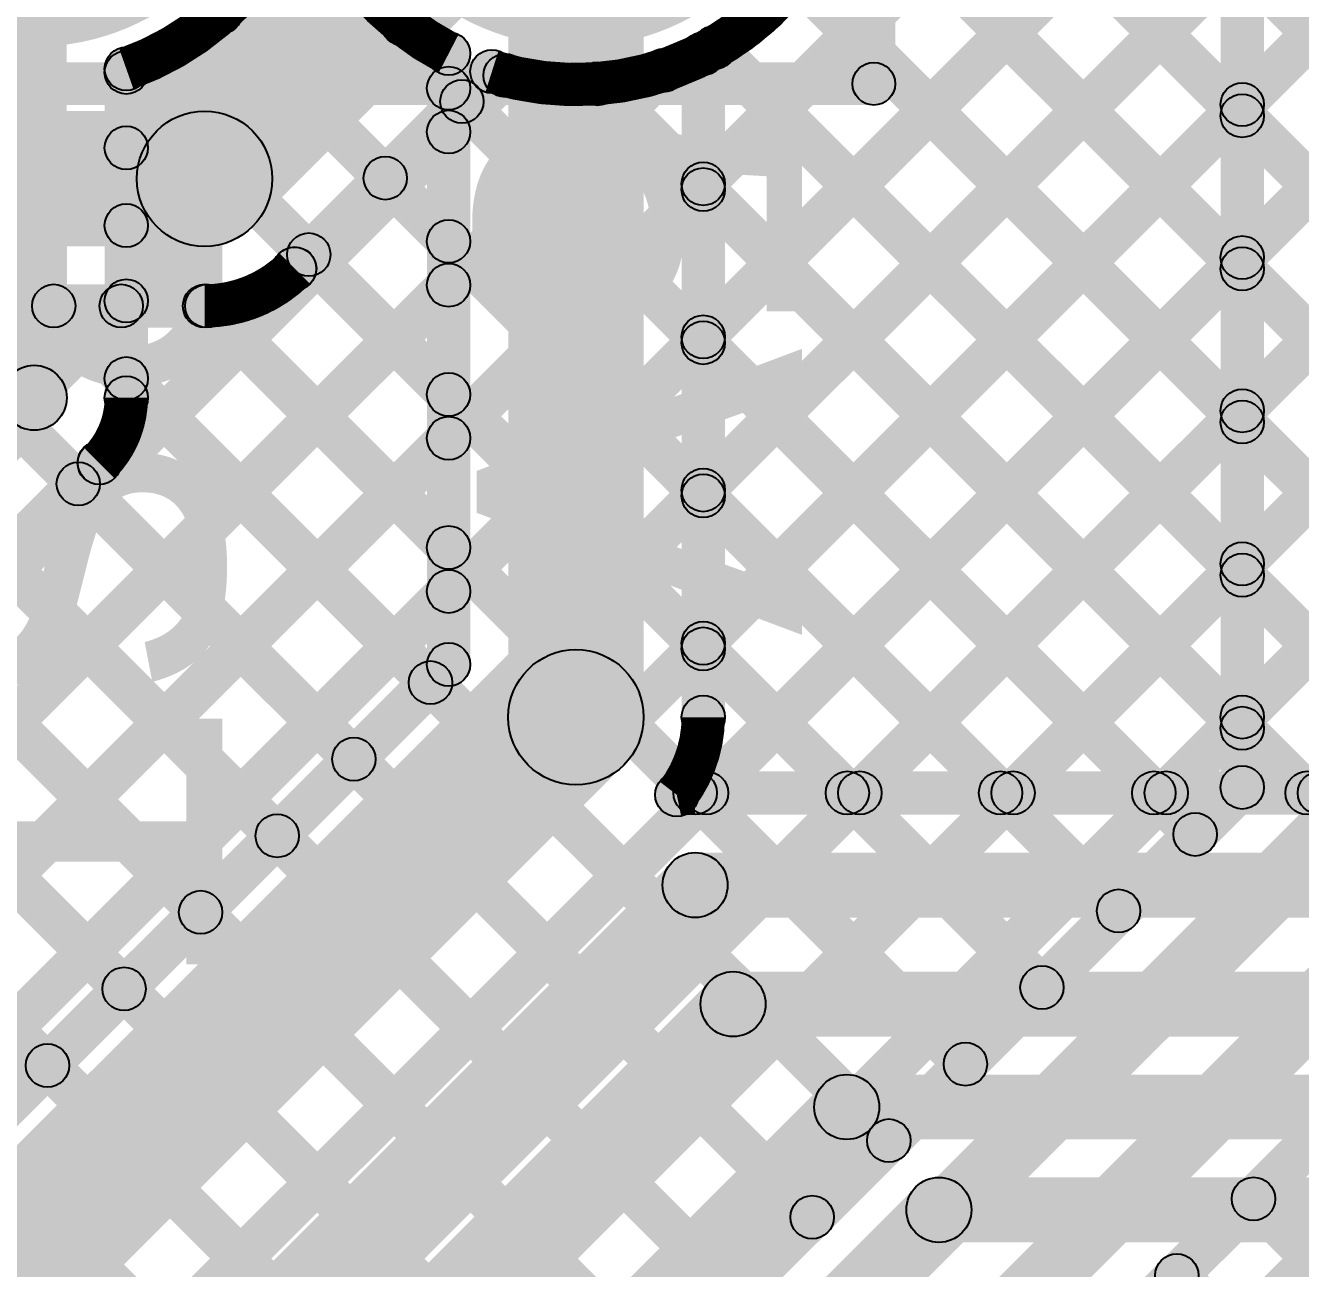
# Model space of a CAD drawing. Header units: millimetres. Extents: x -0.28 to 3.03, y -0.05 to 3.12.
# Drawn here: x 0.8594 to 1.0947, y 2.4192 to 2.6488 of the extents above; entities that cross this region are included whole.
import ezdxf

# ---------------------------------------------------------------- set-up
doc = ezdxf.new("R2010")
doc.units = ezdxf.units.MM
doc.header["$MEASUREMENT"] = 0
for name, color, linetype in [('BottomLayer', 5, 'Continuous'), ('BottomSolder', 6, 'Continuous'), ('TopLayer', 1, 'Continuous'), ('TopOverlay', 2, 'Continuous'), ('TopSolder', 216, 'Continuous')]:
    doc.layers.add(name, color=color, linetype=linetype)

# ---------------------------------------------------------------- blocks, each defined once
blk = doc.blocks.new('HDR2X3_1')
at = {"layer": 'BottomSolder'}
h = blk.add_hatch(color=6, dxfattribs=at)
edge = h.paths.add_edge_path()
edge.add_arc((-0.1, 0.05), 0.04416, 0, 360)
h = blk.add_hatch(color=6, dxfattribs=at)
edge = h.paths.add_edge_path()
edge.add_arc((0, 0.05), 0.04416, 0, 360)
at = {"layer": 'TopOverlay'}
h = blk.add_hatch(color=2, dxfattribs=at)
edge = h.paths.add_edge_path()
edge.add_arc((-0.155, 0.101), 0.00394, 0, 360)
h = blk.add_hatch(color=2, dxfattribs=at)
edge = h.paths.add_edge_path()
edge.add_arc((-0.155, 0.101), 0.00394, 0, 360)
for points in [[(0.155, 0.10494), (0.155, 0.09706), (-0.155, 0.09706), (-0.155, 0.10494)], [(-0.15894, 0.101), (-0.15106, 0.101), (-0.15106, -0.1), (-0.15894, -0.1)]]:
    blk.add_hatch(color=2, dxfattribs=at).paths.add_polyline_path(points)
at = {"layer": 'TopSolder'}
h = blk.add_hatch(color=216, dxfattribs=at)
edge = h.paths.add_edge_path()
edge.add_arc((-0.1, 0.05), 0.04416, 0, 360)
h = blk.add_hatch(color=216, dxfattribs=at)
edge = h.paths.add_edge_path()
edge.add_arc((0, 0.05), 0.04416, 0, 360)
at = {"layer": 'TopOverlay'}
blk.add_circle((-0.155, 0.101), 0.00394, dxfattribs=at)
blk.add_circle((-0.155, 0.101), 0.00394, dxfattribs=at)

msp = doc.modelspace()

# ---------------------------------------------------------------- hatches: boundary and pattern name
at = {"layer": 'BottomLayer'}
for points in [[(0.98733, 2.56013), (0.98167, 2.56578), (1.21417, 2.79828), (1.21983, 2.79262)], [(0.98733, 2.53184), (0.98167, 2.5375), (1.24245, 2.79828), (1.24811, 2.79262)], [(0.98733, 2.58841), (0.98167, 2.59407), (1.18343, 2.79583), (1.18909, 2.79017)], [(0.98794, 2.50417), (0.98228, 2.50983), (1.18889, 2.71644), (1.19455, 2.71078)], [(1.01623, 2.50417), (1.01057, 2.50983), (1.19658, 2.69584), (1.20223, 2.69018)], [(0.867, 2.58), (0.855, 2.58), (0.855, 2.689), (0.867, 2.689)], [(0.9735, 2.521), (0.9485, 2.521), (0.9485, 2.689), (0.9735, 2.689)], [(1.05498, 2.68374), (1.06063, 2.6894), (1.18754, 2.56249), (1.18189, 2.55683)], [(1.04451, 2.50417), (1.03885, 2.50983), (1.2106, 2.68157), (1.21625, 2.67591)], [(1.04081, 2.66963), (1.04646, 2.67528), (1.1734, 2.54835), (1.16774, 2.54269)], [(1.07279, 2.50417), (1.06714, 2.50983), (1.23087, 2.67357), (1.23653, 2.66791)], [(0.90451, 2.6645), (0.91017, 2.67016), (0.94033, 2.64), (0.93467, 2.63434)], [(0.98733, 2.6167), (0.98167, 2.62235), (1.02895, 2.66963), (1.03461, 2.66398)], [(1.01848, 2.66367), (1.02414, 2.66933), (1.15926, 2.53421), (1.1536, 2.52855)], [(0.88083, 2.62333), (0.87517, 2.62899), (0.91335, 2.66717), (0.91901, 2.66151)], [(0.99879, 2.65507), (1.00445, 2.66073), (1.14512, 2.52006), (1.13946, 2.51441)], [(0.89249, 2.64824), (0.89815, 2.65389), (0.94033, 2.61171), (0.93467, 2.60606)], [(0.88083, 2.59505), (0.87517, 2.60071), (0.92629, 2.65182), (0.93194, 2.64616)], [(0.98373, 2.64185), (0.98938, 2.64751), (1.12707, 2.50983), (1.12141, 2.50417)], [(0.9415, 2.53073), (0.9335, 2.53073), (0.9335, 2.64356), (0.9415, 2.64356)], [(0.9885, 2.521), (0.9805, 2.521), (0.9805, 2.64356), (0.9885, 2.64356)], [(0.882, 2.58), (0.874, 2.58), (0.874, 2.64075), (0.882, 2.64075)], [(0.87517, 2.63727), (0.88083, 2.64293), (0.94033, 2.58343), (0.93467, 2.57777)], [(0.57324, 2.25917), (0.56758, 2.26483), (0.93467, 2.63192), (0.94033, 2.62626)], [(0.98167, 2.61563), (0.98733, 2.62128), (1.09878, 2.50983), (1.09313, 2.50417)], [(0.87517, 2.60899), (0.88083, 2.61465), (0.94033, 2.55515), (0.93467, 2.54949)], [(0.69837, 2.35602), (0.69271, 2.36168), (0.93467, 2.60364), (0.94033, 2.59798)], [(0.98167, 2.58734), (0.98733, 2.593), (1.0705, 2.50983), (1.06484, 2.50417)], [(0.87517, 2.5807), (0.88083, 2.58636), (0.93698, 2.53021), (0.93132, 2.52455)], [(0.78124, 2.49176), (0.77276, 2.50024), (0.85676, 2.58424), (0.86524, 2.57576)], [(0.72703, 2.3564), (0.72137, 2.36205), (0.93467, 2.57535), (0.94033, 2.5697)], [(0.79187, 2.48117), (0.78621, 2.48683), (0.87017, 2.57079), (0.87583, 2.56513)], [(0.86632, 2.56127), (0.87197, 2.56693), (0.92284, 2.51607), (0.91718, 2.51041)], [(0.98167, 2.55906), (0.98733, 2.56471), (1.04221, 2.50983), (1.03656, 2.50417)], [(0.85217, 2.54713), (0.85783, 2.55279), (0.90869, 2.50193), (0.90304, 2.49627)], [(0.75531, 2.3564), (0.74966, 2.36205), (0.93467, 2.54707), (0.94033, 2.54141)], [(0.83803, 2.53299), (0.84369, 2.53865), (0.89455, 2.48779), (0.88889, 2.48213)], [(0.98167, 2.53077), (0.98733, 2.53643), (1.01393, 2.50983), (1.00827, 2.50417)], [(0.76882, 2.3564), (0.76316, 2.36205), (0.93467, 2.53356), (0.94033, 2.52791)], [(0.78456, 2.32689), (0.76689, 2.34456), (0.95216, 2.52984), (0.96984, 2.51216)], [(0.82389, 2.51885), (0.82955, 2.52451), (0.88041, 2.47364), (0.87475, 2.46799)], [(0.80975, 2.50471), (0.8154, 2.51036), (0.86627, 2.4595), (0.86061, 2.45384)], [(0.983, 2.503), (0.983, 2.511), (1.13205, 2.511), (1.13205, 2.503)], [(0.983, 2.484), (0.983, 2.496), (1.13909, 2.496), (1.13909, 2.484)], [(0.74224, 2.24076), (0.73376, 2.24924), (0.97876, 2.49424), (0.98724, 2.48576)], [(0.99, 2.462), (0.99, 2.474), (1.992, 2.474), (1.992, 2.462)], [(0.81024, 2.27976), (0.80176, 2.28824), (0.98576, 2.47224), (0.99424, 2.46376)], [(1.011, 2.443), (1.011, 2.455), (2.248, 2.455), (2.248, 2.443)], [(0.89624, 2.32576), (0.88776, 2.33424), (1.00676, 2.45324), (1.01524, 2.44476)], [(1.028, 2.424), (1.028, 2.436), (2.481, 2.436), (2.481, 2.424)], [(0.83624, 2.22976), (0.82776, 2.23824), (1.02376, 2.43424), (1.03224, 2.42576)]]:
    msp.add_hatch(color=5, dxfattribs=at).paths.add_polyline_path(points)
h = msp.add_hatch(color=5, dxfattribs=at)
edge = h.paths.add_edge_path()
edge.add_arc((0.89532, 2.65106), 0.004, 0, 360)
h = msp.add_hatch(color=5, dxfattribs=at)
edge = h.paths.add_edge_path()
edge.add_arc((0.92912, 2.64899), 0.004, 0, 360)
h = msp.add_hatch(color=5, dxfattribs=at)
edge = h.paths.add_edge_path()
edge.add_arc((0.98656, 2.64468), 0.004, 0, 360)
h = msp.add_hatch(color=5, dxfattribs=at)
edge = h.paths.add_edge_path()
edge.add_arc((0.9375, 2.64356), 0.004, 0, 360)
h = msp.add_hatch(color=5, dxfattribs=at)
edge = h.paths.add_edge_path()
edge.add_arc((0.9375, 2.64356), 0.004, 0, 360)
h = msp.add_hatch(color=5, dxfattribs=at)
edge = h.paths.add_edge_path()
edge.add_arc((0.9845, 2.64356), 0.004, 0, 360)
h = msp.add_hatch(color=5, dxfattribs=at)
edge = h.paths.add_edge_path()
edge.add_arc((0.9845, 2.64356), 0.004, 0, 360)
h = msp.add_hatch(color=5, dxfattribs=at)
edge = h.paths.add_edge_path()
edge.add_arc((0.878, 2.64075), 0.004, 0, 360)
h = msp.add_hatch(color=5, dxfattribs=at)
edge = h.paths.add_edge_path()
edge.add_arc((0.878, 2.64075), 0.004, 0, 360)
h = msp.add_hatch(color=5, dxfattribs=at)
edge = h.paths.add_edge_path()
edge.add_arc((0.878, 2.6401), 0.004, 0, 360)
h = msp.add_hatch(color=5, dxfattribs=at)
edge = h.paths.add_edge_path()
edge.add_arc((0.9375, 2.63717), 0.004, 0, 360)
h = msp.add_hatch(color=5, dxfattribs=at)
edge = h.paths.add_edge_path()
edge.add_arc((0.9375, 2.62909), 0.004, 0, 360)
h = msp.add_hatch(color=5, dxfattribs=at)
edge = h.paths.add_edge_path()
edge.add_arc((0.878, 2.62616), 0.004, 0, 360)
h = msp.add_hatch(color=5, dxfattribs=at)
edge = h.paths.add_edge_path()
edge.add_arc((0.9845, 2.61952), 0.004, 0, 360)
h = msp.add_hatch(color=5, dxfattribs=at)
edge = h.paths.add_edge_path()
edge.add_arc((0.9845, 2.61845), 0.004, 0, 360)
h = msp.add_hatch(color=5, dxfattribs=at)
edge = h.paths.add_edge_path()
edge.add_arc((0.878, 2.61182), 0.004, 0, 360)
h = msp.add_hatch(color=5, dxfattribs=at)
edge = h.paths.add_edge_path()
edge.add_arc((0.9375, 2.60889), 0.004, 0, 360)
h = msp.add_hatch(color=5, dxfattribs=at)
edge = h.paths.add_edge_path()
edge.add_arc((0.9375, 2.60081), 0.004, 0, 360)
h = msp.add_hatch(color=5, dxfattribs=at)
edge = h.paths.add_edge_path()
edge.add_arc((0.878, 2.59788), 0.004, 0, 360)
h = msp.add_hatch(color=5, dxfattribs=at)
edge = h.paths.add_edge_path()
edge.add_arc((0.9845, 2.59124), 0.004, 0, 360)
h = msp.add_hatch(color=5, dxfattribs=at)
edge = h.paths.add_edge_path()
edge.add_arc((0.9845, 2.59017), 0.004, 0, 360)
h = msp.add_hatch(color=5, dxfattribs=at)
edge = h.paths.add_edge_path()
edge.add_arc((0.878, 2.58353), 0.004, 0, 360)
h = msp.add_hatch(color=5, dxfattribs=at)
edge = h.paths.add_edge_path()
edge.add_arc((0.861, 2.58), 0.006, 0, 360)
h = msp.add_hatch(color=5, dxfattribs=at)
edge = h.paths.add_edge_path()
edge.add_arc((0.861, 2.58), 0.006, 0, 360)
h = msp.add_hatch(color=5, dxfattribs=at)
edge = h.paths.add_edge_path()
edge.add_arc((0.9375, 2.5806), 0.004, 0, 360)
h = msp.add_hatch(color=5, dxfattribs=at)
edge = h.paths.add_edge_path()
edge.add_arc((0.878, 2.58), 0.004, 0, 360)
h = msp.add_hatch(color=5, dxfattribs=at)
edge = h.paths.add_edge_path()
edge.add_arc((0.878, 2.58), 0.004, 0, 360)
h = msp.add_hatch(color=5, dxfattribs=at)
edge = h.paths.add_edge_path()
edge.add_arc((0.878, 2.58), 0.004, 0, 360)
h = msp.add_hatch(color=5, dxfattribs=at)
edge = h.paths.add_edge_path()
edge.add_arc((0.9375, 2.57252), 0.004, 0, 360)
h = msp.add_hatch(color=5, dxfattribs=at)
edge = h.paths.add_edge_path()
edge.add_arc((0.873, 2.56796), 0.004, 0, 360)
h = msp.add_hatch(color=5, dxfattribs=at)
edge = h.paths.add_edge_path()
edge.add_arc((0.873, 2.56796), 0.004, 0, 360)
h = msp.add_hatch(color=5, dxfattribs=at)
edge = h.paths.add_edge_path()
edge.add_arc((0.87302, 2.56798), 0.004, 0, 360)
h = msp.add_hatch(color=5, dxfattribs=at)
edge = h.paths.add_edge_path()
edge.add_arc((0.86914, 2.5641), 0.004, 0, 360)
h = msp.add_hatch(color=5, dxfattribs=at)
edge = h.paths.add_edge_path()
edge.add_arc((0.9845, 2.56296), 0.004, 0, 360)
h = msp.add_hatch(color=5, dxfattribs=at)
edge = h.paths.add_edge_path()
edge.add_arc((0.9845, 2.56189), 0.004, 0, 360)
h = msp.add_hatch(color=5, dxfattribs=at)
edge = h.paths.add_edge_path()
edge.add_arc((0.9375, 2.55232), 0.004, 0, 360)
h = msp.add_hatch(color=5, dxfattribs=at)
edge = h.paths.add_edge_path()
edge.add_arc((0.9375, 2.54424), 0.004, 0, 360)
h = msp.add_hatch(color=5, dxfattribs=at)
edge = h.paths.add_edge_path()
edge.add_arc((0.9845, 2.53467), 0.004, 0, 360)
h = msp.add_hatch(color=5, dxfattribs=at)
edge = h.paths.add_edge_path()
edge.add_arc((0.9845, 2.5336), 0.004, 0, 360)
h = msp.add_hatch(color=5, dxfattribs=at)
edge = h.paths.add_edge_path()
edge.add_arc((0.9375, 2.53073), 0.004, 0, 360)
h = msp.add_hatch(color=5, dxfattribs=at)
edge = h.paths.add_edge_path()
edge.add_arc((0.9375, 2.53073), 0.004, 0, 360)
h = msp.add_hatch(color=5, dxfattribs=at)
edge = h.paths.add_edge_path()
edge.add_arc((0.961, 2.521), 0.0125, 0, 360)
h = msp.add_hatch(color=5, dxfattribs=at)
edge = h.paths.add_edge_path()
edge.add_arc((0.961, 2.521), 0.0125, 0, 360)
h = msp.add_hatch(color=5, dxfattribs=at)
edge = h.paths.add_edge_path()
edge.add_arc((0.93415, 2.52738), 0.004, 0, 360)
h = msp.add_hatch(color=5, dxfattribs=at)
edge = h.paths.add_edge_path()
edge.add_arc((0.9845, 2.521), 0.004, 0, 360)
h = msp.add_hatch(color=5, dxfattribs=at)
edge = h.paths.add_edge_path()
edge.add_arc((0.9845, 2.521), 0.004, 0, 360)
h = msp.add_hatch(color=5, dxfattribs=at)
edge = h.paths.add_edge_path()
edge.add_arc((0.9845, 2.521), 0.004, 0, 360)
h = msp.add_hatch(color=5, dxfattribs=at)
edge = h.paths.add_edge_path()
edge.add_arc((0.92001, 2.51324), 0.004, 0, 360)
h = msp.add_hatch(color=5, dxfattribs=at)
edge = h.paths.add_edge_path()
edge.add_arc((0.97962, 2.50666), 0.004, 0, 360)
h = msp.add_hatch(color=5, dxfattribs=at)
edge = h.paths.add_edge_path()
edge.add_arc((0.97962, 2.50666), 0.004, 0, 360)
h = msp.add_hatch(color=5, dxfattribs=at)
edge = h.paths.add_edge_path()
edge.add_arc((0.97962, 2.50666), 0.004, 0, 360)
h = msp.add_hatch(color=5, dxfattribs=at)
edge = h.paths.add_edge_path()
edge.add_arc((0.97962, 2.50666), 0.004, 0, 360)
h = msp.add_hatch(color=5, dxfattribs=at)
edge = h.paths.add_edge_path()
edge.add_arc((0.983, 2.507), 0.004, 0, 360)
h = msp.add_hatch(color=5, dxfattribs=at)
edge = h.paths.add_edge_path()
edge.add_arc((0.983, 2.507), 0.004, 0, 360)
h = msp.add_hatch(color=5, dxfattribs=at)
edge = h.paths.add_edge_path()
edge.add_arc((0.983, 2.507), 0.004, 0, 360)
h = msp.add_hatch(color=5, dxfattribs=at)
edge = h.paths.add_edge_path()
edge.add_arc((0.98511, 2.507), 0.004, 0, 360)
h = msp.add_hatch(color=5, dxfattribs=at)
edge = h.paths.add_edge_path()
edge.add_arc((1.0111, 2.507), 0.004, 0, 360)
h = msp.add_hatch(color=5, dxfattribs=at)
edge = h.paths.add_edge_path()
edge.add_arc((1.0134, 2.507), 0.004, 0, 360)
h = msp.add_hatch(color=5, dxfattribs=at)
edge = h.paths.add_edge_path()
edge.add_arc((1.03939, 2.507), 0.004, 0, 360)
h = msp.add_hatch(color=5, dxfattribs=at)
edge = h.paths.add_edge_path()
edge.add_arc((1.04168, 2.507), 0.004, 0, 360)
h = msp.add_hatch(color=5, dxfattribs=at)
edge = h.paths.add_edge_path()
edge.add_arc((1.06767, 2.507), 0.004, 0, 360)
h = msp.add_hatch(color=5, dxfattribs=at)
edge = h.paths.add_edge_path()
edge.add_arc((1.06997, 2.507), 0.004, 0, 360)
h = msp.add_hatch(color=5, dxfattribs=at)
edge = h.paths.add_edge_path()
edge.add_arc((1.09595, 2.507), 0.004, 0, 360)
h = msp.add_hatch(color=5, dxfattribs=at)
edge = h.paths.add_edge_path()
edge.add_arc((1.09825, 2.507), 0.004, 0, 360)
h = msp.add_hatch(color=5, dxfattribs=at)
edge = h.paths.add_edge_path()
edge.add_arc((0.90587, 2.4991), 0.004, 0, 360)
h = msp.add_hatch(color=5, dxfattribs=at)
edge = h.paths.add_edge_path()
edge.add_arc((0.983, 2.49), 0.006, 0, 360)
h = msp.add_hatch(color=5, dxfattribs=at)
edge = h.paths.add_edge_path()
edge.add_arc((0.983, 2.49), 0.006, 0, 360)
h = msp.add_hatch(color=5, dxfattribs=at)
edge = h.paths.add_edge_path()
edge.add_arc((0.89172, 2.48496), 0.004, 0, 360)
h = msp.add_hatch(color=5, dxfattribs=at)
edge = h.paths.add_edge_path()
edge.add_arc((0.87758, 2.47081), 0.004, 0, 360)
h = msp.add_hatch(color=5, dxfattribs=at)
edge = h.paths.add_edge_path()
edge.add_arc((0.99, 2.468), 0.006, 0, 360)
h = msp.add_hatch(color=5, dxfattribs=at)
edge = h.paths.add_edge_path()
edge.add_arc((0.99, 2.468), 0.006, 0, 360)
h = msp.add_hatch(color=5, dxfattribs=at)
edge = h.paths.add_edge_path()
edge.add_arc((0.86344, 2.45667), 0.004, 0, 360)
h = msp.add_hatch(color=5, dxfattribs=at)
edge = h.paths.add_edge_path()
edge.add_arc((1.011, 2.449), 0.006, 0, 360)
h = msp.add_hatch(color=5, dxfattribs=at)
edge = h.paths.add_edge_path()
edge.add_arc((1.011, 2.449), 0.006, 0, 360)
h = msp.add_hatch(color=5, dxfattribs=at)
edge = h.paths.add_edge_path()
edge.add_arc((1.028, 2.43), 0.006, 0, 360)
h = msp.add_hatch(color=5, dxfattribs=at)
edge = h.paths.add_edge_path()
edge.add_arc((1.028, 2.43), 0.006, 0, 360)
at = {"layer": 'TopLayer'}
for points in [[(1.088, 2.50804), (1.08, 2.50804), (1.08, 2.76396), (1.088, 2.76396)], [(0.74986, 2.37922), (0.7442, 2.38488), (1.08117, 2.72185), (1.08683, 2.7162)], [(1.00593, 2.7045), (1.01159, 2.71016), (1.08683, 2.63492), (1.08117, 2.62926)], [(0.99317, 2.31141), (0.98751, 2.31706), (1.37348, 2.70303), (1.37913, 2.69737)], [(0.90128, 2.61161), (0.88361, 2.62928), (0.95216, 2.69784), (0.96984, 2.68016)], [(0.77814, 2.37922), (0.77249, 2.38488), (1.08117, 2.69357), (1.08683, 2.68791)], [(1.00792, 2.67423), (1.01357, 2.67989), (1.08683, 2.60664), (1.08117, 2.60098)], [(0.80643, 2.37922), (0.80077, 2.38488), (1.08117, 2.66528), (1.08683, 2.65963)], [(0.99879, 2.65507), (1.00445, 2.66073), (1.08683, 2.57835), (1.08117, 2.57269)], [(0.98373, 2.64185), (0.98938, 2.64751), (1.08683, 2.55007), (1.08117, 2.54441)], [(0.74429, 2.40194), (0.73864, 2.4076), (0.97432, 2.64329), (0.97998, 2.63763)], [(0.74429, 2.43023), (0.73864, 2.43589), (0.94512, 2.64237), (0.95077, 2.63671)], [(0.91191, 2.60102), (0.90625, 2.60667), (0.94266, 2.64308), (0.94831, 2.63742)], [(0.96213, 2.63517), (0.96779, 2.64082), (1.08683, 2.52178), (1.08117, 2.51613)], [(0.82988, 2.3744), (0.82423, 2.38006), (1.08117, 2.637), (1.08683, 2.63134)], [(0.93712, 2.63189), (0.94278, 2.63755), (1.07814, 2.50218), (1.07249, 2.49653)], [(0.62468, 2.60795), (0.62468, 2.63295), (0.89245, 2.63295), (0.89245, 2.60795)], [(0.92298, 2.61775), (0.92864, 2.6234), (1.064, 2.48804), (1.05834, 2.48239)], [(0.85817, 2.3744), (0.85251, 2.38006), (1.08117, 2.60872), (1.08683, 2.60306)], [(0.90884, 2.60361), (0.9145, 2.60926), (1.04986, 2.4739), (1.0442, 2.46824)], [(0.63441, 2.59295), (0.63441, 2.60095), (0.89245, 2.60095), (0.89245, 2.59295)], [(0.74276, 2.45698), (0.7371, 2.46264), (0.87424, 2.59977), (0.8799, 2.59412)], [(0.77691, 2.59412), (0.78256, 2.59977), (0.97915, 2.40319), (0.97349, 2.39753)], [(0.80519, 2.59412), (0.81085, 2.59977), (0.99329, 2.41733), (0.98763, 2.41167)], [(0.83347, 2.59412), (0.83913, 2.59977), (1.00743, 2.43147), (1.00177, 2.42582)], [(0.86176, 2.59412), (0.86742, 2.59977), (1.02157, 2.44562), (1.01592, 2.43996)], [(0.89004, 2.59412), (0.8957, 2.59978), (1.03572, 2.45976), (1.03006, 2.4541)], [(0.88645, 2.3744), (0.8808, 2.38006), (1.08117, 2.58043), (1.08683, 2.57477)], [(0.91474, 2.3744), (0.90908, 2.38006), (1.08117, 2.55215), (1.08683, 2.54649)], [(0.79976, 2.54298), (0.80542, 2.54864), (0.96501, 2.38905), (0.95935, 2.38339)], [(0.78823, 2.52622), (0.79389, 2.53188), (0.94571, 2.38006), (0.94006, 2.3744)], [(0.94302, 2.3744), (0.93736, 2.38006), (1.08117, 2.52386), (1.08683, 2.51821)], [(0.77061, 2.51556), (0.77626, 2.52122), (0.91743, 2.38006), (0.91177, 2.3744)], [(0.95601, 2.3744), (0.95036, 2.38006), (1.08117, 2.51087), (1.08683, 2.50521)], [(0.96424, 2.32576), (0.95576, 2.33424), (1.12576, 2.50424), (1.13424, 2.49576)], [(0.96447, 2.35598), (0.95598, 2.36447), (1.09676, 2.50524), (1.10524, 2.49676)], [(0.97487, 2.31517), (0.96921, 2.32083), (1.13917, 2.49079), (1.14483, 2.48513)], [(1.08324, 2.4292), (1.0889, 2.43486), (1.37083, 2.15293), (1.36517, 2.14727)], [(1.0691, 2.41506), (1.07476, 2.42072), (1.38965, 2.10583), (1.38399, 2.10017)]]:
    msp.add_hatch(color=1, dxfattribs=at).paths.add_polyline_path(points)
h = msp.add_hatch(color=1, dxfattribs=at)
edge = h.paths.add_edge_path()
edge.add_arc((0.98656, 2.64468), 0.004, 0, 360)
h = msp.add_hatch(color=1, dxfattribs=at)
edge = h.paths.add_edge_path()
edge.add_arc((0.94549, 2.64025), 0.004, 0, 360)
h = msp.add_hatch(color=1, dxfattribs=at)
edge = h.paths.add_edge_path()
edge.add_arc((0.94549, 2.64025), 0.004, 0, 360)
h = msp.add_hatch(color=1, dxfattribs=at)
edge = h.paths.add_edge_path()
edge.add_arc((0.94794, 2.63954), 0.004, 0, 360)
h = msp.add_hatch(color=1, dxfattribs=at)
edge = h.paths.add_edge_path()
edge.add_arc((0.97715, 2.64046), 0.004, 0, 360)
h = msp.add_hatch(color=1, dxfattribs=at)
edge = h.paths.add_edge_path()
edge.add_arc((0.96496, 2.638), 0.004, 0, 360)
h = msp.add_hatch(color=1, dxfattribs=at)
edge = h.paths.add_edge_path()
edge.add_arc((0.93995, 2.63472), 0.004, 0, 360)
h = msp.add_hatch(color=1, dxfattribs=at)
edge = h.paths.add_edge_path()
edge.add_arc((1.084, 2.63417), 0.004, 0, 360)
h = msp.add_hatch(color=1, dxfattribs=at)
edge = h.paths.add_edge_path()
edge.add_arc((1.084, 2.63209), 0.004, 0, 360)
h = msp.add_hatch(color=1, dxfattribs=at)
edge = h.paths.add_edge_path()
edge.add_arc((0.89245, 2.62045), 0.0125, 0, 360)
h = msp.add_hatch(color=1, dxfattribs=at)
edge = h.paths.add_edge_path()
edge.add_arc((0.89245, 2.62045), 0.0125, 0, 360)
h = msp.add_hatch(color=1, dxfattribs=at)
edge = h.paths.add_edge_path()
edge.add_arc((0.92581, 2.62058), 0.004, 0, 360)
h = msp.add_hatch(color=1, dxfattribs=at)
edge = h.paths.add_edge_path()
edge.add_arc((0.91167, 2.60643), 0.004, 0, 360)
h = msp.add_hatch(color=1, dxfattribs=at)
edge = h.paths.add_edge_path()
edge.add_arc((0.90906, 2.60383), 0.004, 0, 360)
h = msp.add_hatch(color=1, dxfattribs=at)
edge = h.paths.add_edge_path()
edge.add_arc((0.90908, 2.60385), 0.004, 0, 360)
h = msp.add_hatch(color=1, dxfattribs=at)
edge = h.paths.add_edge_path()
edge.add_arc((0.90908, 2.60385), 0.004, 0, 360)
h = msp.add_hatch(color=1, dxfattribs=at)
edge = h.paths.add_edge_path()
edge.add_arc((1.084, 2.60589), 0.004, 0, 360)
h = msp.add_hatch(color=1, dxfattribs=at)
edge = h.paths.add_edge_path()
edge.add_arc((1.084, 2.60381), 0.004, 0, 360)
h = msp.add_hatch(color=1, dxfattribs=at)
edge = h.paths.add_edge_path()
edge.add_arc((0.86459, 2.59695), 0.004, 0, 360)
h = msp.add_hatch(color=1, dxfattribs=at)
edge = h.paths.add_edge_path()
edge.add_arc((0.87707, 2.59695), 0.004, 0, 360)
h = msp.add_hatch(color=1, dxfattribs=at)
edge = h.paths.add_edge_path()
edge.add_arc((0.89245, 2.59695), 0.004, 0, 360)
h = msp.add_hatch(color=1, dxfattribs=at)
edge = h.paths.add_edge_path()
edge.add_arc((0.89245, 2.59695), 0.004, 0, 360)
h = msp.add_hatch(color=1, dxfattribs=at)
edge = h.paths.add_edge_path()
edge.add_arc((0.89245, 2.59695), 0.004, 0, 360)
h = msp.add_hatch(color=1, dxfattribs=at)
edge = h.paths.add_edge_path()
edge.add_arc((0.89287, 2.59695), 0.004, 0, 360)
h = msp.add_hatch(color=1, dxfattribs=at)
edge = h.paths.add_edge_path()
edge.add_arc((1.084, 2.5776), 0.004, 0, 360)
h = msp.add_hatch(color=1, dxfattribs=at)
edge = h.paths.add_edge_path()
edge.add_arc((1.084, 2.57552), 0.004, 0, 360)
h = msp.add_hatch(color=1, dxfattribs=at)
edge = h.paths.add_edge_path()
edge.add_arc((1.084, 2.54932), 0.004, 0, 360)
h = msp.add_hatch(color=1, dxfattribs=at)
edge = h.paths.add_edge_path()
edge.add_arc((1.084, 2.54724), 0.004, 0, 360)
h = msp.add_hatch(color=1, dxfattribs=at)
edge = h.paths.add_edge_path()
edge.add_arc((1.084, 2.52103), 0.004, 0, 360)
h = msp.add_hatch(color=1, dxfattribs=at)
edge = h.paths.add_edge_path()
edge.add_arc((1.084, 2.51895), 0.004, 0, 360)
h = msp.add_hatch(color=1, dxfattribs=at)
edge = h.paths.add_edge_path()
edge.add_arc((1.084, 2.50804), 0.004, 0, 360)
h = msp.add_hatch(color=1, dxfattribs=at)
edge = h.paths.add_edge_path()
edge.add_arc((1.084, 2.50804), 0.004, 0, 360)
h = msp.add_hatch(color=1, dxfattribs=at)
edge = h.paths.add_edge_path()
edge.add_arc((1.07531, 2.49936), 0.004, 0, 360)
h = msp.add_hatch(color=1, dxfattribs=at)
edge = h.paths.add_edge_path()
edge.add_arc((1.06117, 2.48521), 0.004, 0, 360)
h = msp.add_hatch(color=1, dxfattribs=at)
edge = h.paths.add_edge_path()
edge.add_arc((1.04703, 2.47107), 0.004, 0, 360)
h = msp.add_hatch(color=1, dxfattribs=at)
edge = h.paths.add_edge_path()
edge.add_arc((1.03289, 2.45693), 0.004, 0, 360)
h = msp.add_hatch(color=1, dxfattribs=at)
edge = h.paths.add_edge_path()
edge.add_arc((1.01875, 2.44279), 0.004, 0, 360)
h = msp.add_hatch(color=1, dxfattribs=at)
edge = h.paths.add_edge_path()
edge.add_arc((1.08607, 2.43203), 0.004, 0, 360)
h = msp.add_hatch(color=1, dxfattribs=at)
edge = h.paths.add_edge_path()
edge.add_arc((1.0046, 2.42864), 0.004, 0, 360)
h = msp.add_hatch(color=1, dxfattribs=at)
edge = h.paths.add_edge_path()
edge.add_arc((1.07193, 2.41789), 0.004, 0, 360)

# ---------------------------------------------------------------- linework, layer by layer
at = {"layer": 'BottomLayer', "const_width": 0.008}
for points in [[(0.911, 2.67818, -0.260386), (0.878, 2.64075)], [(0.9375, 2.64356, -0.223721), (0.911, 2.67818)], [(1.00694, 2.6665, -0.160897), (0.9845, 2.64356)], [(0.878, 2.58, -0.199327), (0.873, 2.56796)], [(0.878, 2.58, -0.198912), (0.87302, 2.56798)], [(0.9845, 2.521, -0.165568), (0.97962, 2.50666)], [(0.9845, 2.521, -0.165568), (0.97962, 2.50666)], [(0.97962, 2.50666, -0.050115), (0.983, 2.507)], [(0.97962, 2.50666, -0.050115), (0.983, 2.507)]]:
    msp.add_lwpolyline(points, format="xyb", dxfattribs=at)
at = {"layer": 'BottomLayer'}
for centre, radius in [((0.89532, 2.65106), 0.004), ((0.92912, 2.64899), 0.004), ((0.98656, 2.64468), 0.004), ((0.9375, 2.64356), 0.004), ((0.9375, 2.64356), 0.004), ((0.9845, 2.64356), 0.004), ((0.9845, 2.64356), 0.004), ((0.878, 2.64075), 0.004), ((0.878, 2.64075), 0.004), ((0.878, 2.6401), 0.004), ((0.9375, 2.63717), 0.004), ((0.9375, 2.62909), 0.004), ((0.878, 2.62616), 0.004), ((0.9845, 2.61952), 0.004), ((0.9845, 2.61845), 0.004), ((0.878, 2.61182), 0.004), ((0.9375, 2.60889), 0.004), ((0.9375, 2.60081), 0.004), ((0.878, 2.59788), 0.004), ((0.9845, 2.59124), 0.004), ((0.9845, 2.59017), 0.004), ((0.878, 2.58353), 0.004), ((0.861, 2.58), 0.006), ((0.861, 2.58), 0.006), ((0.9375, 2.5806), 0.004), ((0.878, 2.58), 0.004), ((0.878, 2.58), 0.004), ((0.878, 2.58), 0.004), ((0.9375, 2.57252), 0.004), ((0.873, 2.56796), 0.004), ((0.873, 2.56796), 0.004), ((0.87302, 2.56798), 0.004), ((0.86914, 2.5641), 0.004), ((0.9845, 2.56296), 0.004), ((0.9845, 2.56189), 0.004), ((0.9375, 2.55232), 0.004), ((0.9375, 2.54424), 0.004), ((0.9845, 2.53467), 0.004), ((0.9845, 2.5336), 0.004), ((0.9375, 2.53073), 0.004), ((0.9375, 2.53073), 0.004), ((0.961, 2.521), 0.0125), ((0.961, 2.521), 0.0125), ((0.93415, 2.52738), 0.004), ((0.9845, 2.521), 0.004), ((0.9845, 2.521), 0.004), ((0.9845, 2.521), 0.004), ((0.92001, 2.51324), 0.004), ((0.97962, 2.50666), 0.004), ((0.97962, 2.50666), 0.004), ((0.97962, 2.50666), 0.004), ((0.97962, 2.50666), 0.004), ((0.983, 2.507), 0.004), ((0.983, 2.507), 0.004), ((0.983, 2.507), 0.004), ((0.98511, 2.507), 0.004), ((1.0111, 2.507), 0.004), ((1.0134, 2.507), 0.004), ((1.03939, 2.507), 0.004), ((1.04168, 2.507), 0.004), ((1.06767, 2.507), 0.004), ((1.06997, 2.507), 0.004), ((1.09595, 2.507), 0.004), ((1.09825, 2.507), 0.004), ((0.90587, 2.4991), 0.004), ((0.983, 2.49), 0.006), ((0.983, 2.49), 0.006), ((0.89172, 2.48496), 0.004), ((0.87758, 2.47081), 0.004), ((0.99, 2.468), 0.006), ((0.99, 2.468), 0.006), ((0.86344, 2.45667), 0.004), ((1.011, 2.449), 0.006), ((1.011, 2.449), 0.006), ((1.028, 2.43), 0.006), ((1.028, 2.43), 0.006)]:
    msp.add_circle(centre, radius, dxfattribs=at)
at = {"layer": 'TopLayer', "const_width": 0.008}
for points in [[(1.01216, 2.689, -0.507624), (0.94549, 2.64025)], [(0.90908, 2.60385, -0.199188), (0.89245, 2.59695)], [(0.90906, 2.60383, -0.198912), (0.89245, 2.59695)]]:
    msp.add_lwpolyline(points, format="xyb", dxfattribs=at)
at = {"layer": 'TopLayer'}
for centre, radius in [((0.98656, 2.64468), 0.004), ((0.94549, 2.64025), 0.004), ((0.94549, 2.64025), 0.004), ((0.94794, 2.63954), 0.004), ((0.97715, 2.64046), 0.004), ((0.96496, 2.638), 0.004), ((0.93995, 2.63472), 0.004), ((1.084, 2.63417), 0.004), ((1.084, 2.63209), 0.004), ((0.89245, 2.62045), 0.0125), ((0.89245, 2.62045), 0.0125), ((0.92581, 2.62058), 0.004), ((0.91167, 2.60643), 0.004), ((0.90906, 2.60383), 0.004), ((0.90908, 2.60385), 0.004), ((0.90908, 2.60385), 0.004), ((1.084, 2.60589), 0.004), ((1.084, 2.60381), 0.004), ((0.86459, 2.59695), 0.004), ((0.87707, 2.59695), 0.004), ((0.89245, 2.59695), 0.004), ((0.89245, 2.59695), 0.004), ((0.89245, 2.59695), 0.004), ((0.89287, 2.59695), 0.004), ((1.084, 2.5776), 0.004), ((1.084, 2.57552), 0.004), ((1.084, 2.54932), 0.004), ((1.084, 2.54724), 0.004), ((1.084, 2.52103), 0.004), ((1.084, 2.51895), 0.004), ((1.084, 2.50804), 0.004), ((1.084, 2.50804), 0.004), ((1.07531, 2.49936), 0.004), ((1.06117, 2.48521), 0.004), ((1.04703, 2.47107), 0.004), ((1.03289, 2.45693), 0.004), ((1.01875, 2.44279), 0.004), ((1.08607, 2.43203), 0.004), ((1.0046, 2.42864), 0.004), ((1.07193, 2.41789), 0.004)]:
    msp.add_circle(centre, radius, dxfattribs=at)

# ---------------------------------------------------------------- block references
at = {"rotation": 180}
msp.add_blockref('HDR2X3_1', (0.861, 2.739), dxfattribs=at)

# ---------------------------------------------------------------- texts
at = {"layer": 'TopOverlay'}
for s, p in [('5V', (0.9427, 2.634)), ('RST', (0.8357, 2.634))]:
    msp.add_text(s, height=0.06, rotation=270, dxfattribs=at).set_placement(p)

doc.saveas('drawing.dxf')
